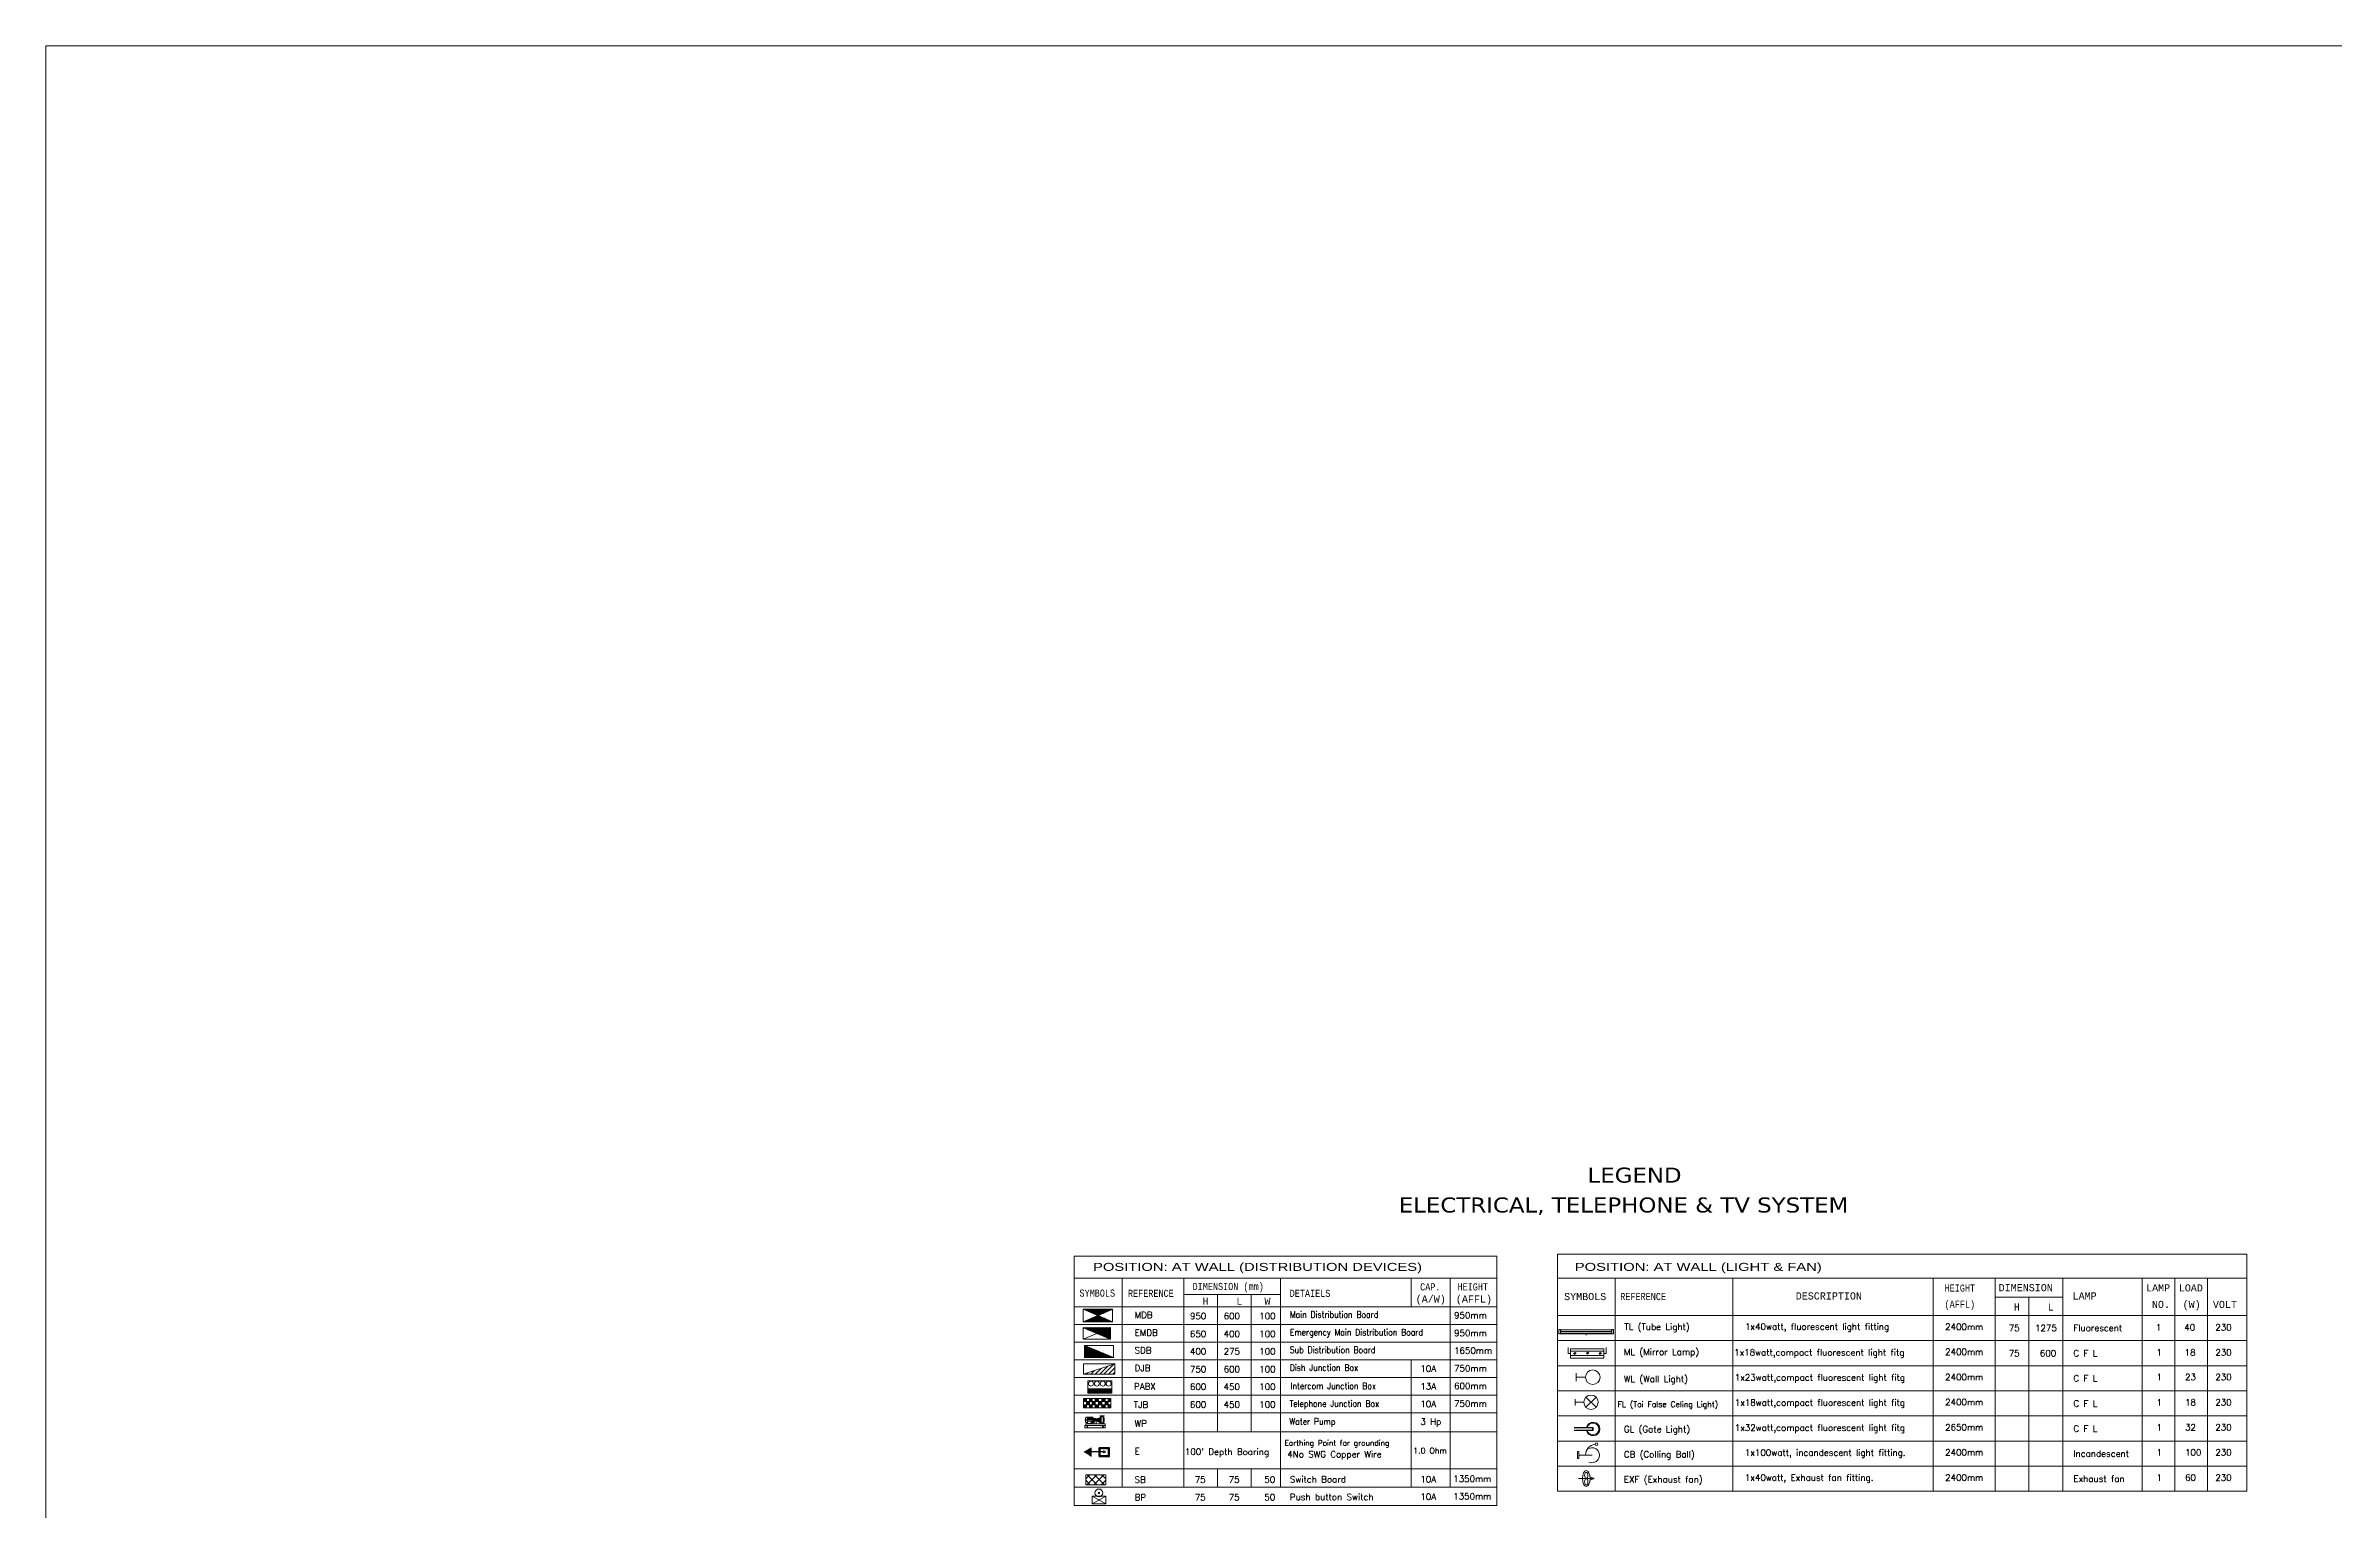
# Model space of a CAD drawing. Header units: inches. Extents: x 11797 to 20864, y -3008 to -1562.
# Drawn here: x 11797 to 12931, y -2287 to -1562 of the extents above; entities that cross this region are included whole.
import ezdxf

# ---------------------------------------------------------------- set-up
doc = ezdxf.new("R2010")
doc.units = ezdxf.units.IN
doc.header["$LTSCALE"] = 15
doc.header["$MEASUREMENT"] = 0
doc.linetypes.add('HIDDEN', pattern=[0.375, 0.25, -0.125])
doc.layers.get('0').update_dxf_attribs({"lineweight": 13})
for name, color, linetype, lineweight in [('AN-TEXT-LEVEL', 252, 'Continuous', 18), ('CONDUIT', 10, 'HIDDEN', 18), ('E-BP-Bell-Push', 190, 'Continuous', 18), ('E-CB-Calling-Bell', 1, 'Continuous', 18), ('E-CKT', 7, 'Continuous', 9), ('E-DJB Steel Box', 122, 'Continuous', 18), ('E-fixtur', 2, 'Continuous', 18), ('E-GL-Gate-Light', 134, 'Continuous', 18), ('E-MDB', 1, 'Continuous', 15), ('E-ML-Mirror-Light', 6, 'Continuous', 18), ('E-SB-Switch-Board', 5, 'Continuous', 18), ('E-Sub-Distrubtion board', 242, 'Continuous', 18), ('E-TJB Steel Box', 14, 'Continuous', 18), ('E-WALL-LIGHT', 4, 'Continuous', 18), ('E-WTL-Wall-Tube-Light', 6, 'Continuous', 18), ('E. FITTING3', 56, 'Continuous', 18), ('ELEC-FITTING', 118, 'Continuous', 20)]:
    doc.layers.add(name, color=color, linetype=linetype, lineweight=lineweight)
doc.layers.add('TEXT', color=5, linetype='Continuous')
doc.styles.add('DIM', font='arial.ttf', dxfattribs={"width": 0.8, "height": 5})
doc.styles.add('SIMPLEX', font='simplex.shx', dxfattribs={"width": 0.7})
doc.styles.add('TAHUMA', font='tahoma.ttf')
doc.styles.add('TEX', font='monotxt.shx', dxfattribs={"height": 12})

# ---------------------------------------------------------------- blocks, each defined once
blk = doc.blocks.new('*X26')
at = {"color": 0}
for p, q in [((10765.5, 16968.5), (10773.1, 16976.2)), ((10767.2, 16968.5), (10776.1, 16977.5)), ((10769, 16968.5), (10779.2, 16978.7)), ((10770.8, 16968.5), (10782.2, 16980)), ((10772.5, 16968.5), (10785.3, 16981.3)), ((10774.3, 16968.5), (10788.3, 16982.6)), ((10776.1, 16968.5), (10790.7, 16983.2)), ((10777.8, 16968.5), (10790.7, 16981.4)), ((10779.6, 16968.5), (10790.7, 16979.6)), ((10781.4, 16968.5), (10790.7, 16977.9)), ((10754.8, 16968.5), (10754.9, 16968.6)), ((10756.6, 16968.5), (10757.9, 16969.8)), ((10758.4, 16968.5), (10761, 16971.1)), ((10760.2, 16968.5), (10764, 16972.4)), ((10761.9, 16968.5), (10767, 16973.7)), ((10763.7, 16968.5), (10770.1, 16974.9)), ((10783.1, 16968.5), (10790.7, 16976.1)), ((10784.9, 16968.5), (10790.7, 16974.3)), ((10786.7, 16968.5), (10790.7, 16972.6)), ((10788.4, 16968.5), (10790.7, 16970.8)), ((10790.2, 16968.5), (10790.7, 16969))]:
    blk.add_line(p, q, dxfattribs=at)
blk = doc.blocks.new('SDB')
for p, q in [((0, -7.5), (17.9, 0)), ((0, -7.5), (0, 0)), ((0, 0), (17.9, 0)), ((17.9, 0), (17.9, -7.5)), ((0, -7.5), (17.9, -7.5))]:
    blk.add_line(p, q)
at = {"xscale": 0.5, "yscale": 0.5, "zscale": 0.5}
blk.add_blockref('*X26', (-5377.4, -8491.8), dxfattribs=at)
blk = doc.blocks.new('SW')
h = blk.add_hatch()
h.set_pattern_fill('ANSI37', color=256, scale=24, style=0)
h.set_pattern_definition([(45, (-59.5238, -1151.0284), (-2.12132, 2.12132), []), (135, (-59.5238, -1151.0284), (-2.12132, -2.12132), [])])
h.paths.add_polyline_path([(-24, -15.5), (-12, -15.5), (-12, -21.5), (-24, -21.5)])
for p, q in [((-24, -15.5), (-12, -15.5)), ((-24, -15.5), (-24, -21.5)), ((-24, -21.5), (-12, -21.5)), ((-12, -15.5), (-12, -21.5))]:
    blk.add_line(p, q)
blk = doc.blocks.new('A$C4DCB0E22')
at = {"layer": 'E-SB-Switch-Board', "xscale": 1.5, "yscale": 1.5, "zscale": 1.5, "rotation": 90.05046403147966}
blk.add_blockref('SW', (-23.3, 36), dxfattribs=at)
blk = doc.blocks.new('P')
h = blk.add_hatch()
h.set_pattern_fill('ANSI31', color=256, style=0)
h.set_pattern_definition([(45, (5262.17775, 6617.84506), (-0.0883883476, 0.0883883476), [])])
h.paths.add_polyline_path([(-3.1, -22.9), (9.7, -17.3), (-15.8, -17.3)])
h = blk.add_hatch()
h.set_pattern_fill('ANSI31', color=256, style=0)
h.set_pattern_definition([(315, (5262.17775, -6663.70471), (-0.0883883476, -0.0883883476), [])])
h.paths.add_polyline_path([(-3.1, -22.9), (9.7, -28.5), (-15.8, -28.5)])
for p, q in [((-3.1, -22.9), (-15.8, -17.3)), ((-15.8, -17.3), (9.7, -17.3)), ((-15.8, -28.5), (-15.8, -17.3)), ((-3.1, -22.9), (9.7, -17.3)), ((9.7, -17.3), (9.7, -28.5)), ((-15.8, -28.5), (-3.1, -22.9)), ((9.7, -28.5), (-15.8, -28.5)), ((-3.1, -22.9), (9.7, -28.5))]:
    blk.add_line(p, q)
blk = doc.blocks.new('*X50')
at = {"color": 0}
for p, q in [((10754.8, 16968.5), (10754.9, 16968.6)), ((10756.6, 16968.5), (10757.9, 16969.8)), ((10758.4, 16968.5), (10761, 16971.1)), ((10760.2, 16968.5), (10764, 16972.4)), ((10761.9, 16968.5), (10767, 16973.7)), ((10763.7, 16968.5), (10770.1, 16974.9)), ((10765.5, 16968.5), (10773.1, 16976.2)), ((10767.2, 16968.5), (10776.1, 16977.5)), ((10769, 16968.5), (10779.2, 16978.7)), ((10770.8, 16968.5), (10782.2, 16980)), ((10772.5, 16968.5), (10785.3, 16981.3)), ((10774.3, 16968.5), (10788.3, 16982.6)), ((10776.1, 16968.5), (10790.7, 16983.2)), ((10777.8, 16968.5), (10790.7, 16981.4)), ((10779.6, 16968.5), (10790.7, 16979.6)), ((10781.4, 16968.5), (10790.7, 16977.9)), ((10783.1, 16968.5), (10790.7, 16976.1)), ((10784.9, 16968.5), (10790.7, 16974.3)), ((10786.7, 16968.5), (10790.7, 16972.6)), ((10788.4, 16968.5), (10790.7, 16970.8)), ((10790.2, 16968.5), (10790.7, 16969))]:
    blk.add_line(p, q, dxfattribs=at)
blk = doc.blocks.new('WALL-LIGHT')
for p, q in [((-0.062, 0.259), (0.062, 0.259)), ((0, 0.114), (0, 0.259))]:
    blk.add_line(p, q)
blk.add_circle((0, 0), 0.114)
blk = doc.blocks.new('E-MIRROR')
for p, q in [((-19.37, 3.24, 10051), (-20.54, 3.24, 10051)), ((-20.54, 3.24, 10051), (-20.54, 0.63, 10051)), ((-2.08, 5.28, 10051), (-19.37, 5.28, 10051)), ((-19.37, 1.28, 10051), (-19.37, 5.28, 10051)), ((-19.37, 4.09, 10051), (-2.08, 4.09, 10051)), ((-19.37, 2.19, 10051), (-2.08, 2.19, 10051)), ((-2.08, 1.28, 10051), (-19.37, 1.28, 10051)), ((-18.21, 2.96), (-17.6, 3.58)), ((-17.97, 2.8, -10051), (-17.11, 3.68, -10051)), ((-17.53, 2.78), (-16.92, 3.4)), ((-11.61, 2.82), (-11, 3.44)), ((-11.38, 2.66, -10051), (-10.52, 3.55, -10051)), ((-10.94, 2.64), (-10.33, 3.27)), ((-4.95, 2.96), (-4.34, 3.58)), ((-4.71, 2.8, -10051), (-3.85, 3.68, -10051)), ((-4.27, 2.78), (-3.66, 3.4)), ((-2.08, 1.28, 10051), (-2.08, 5.28, 10051)), ((-2.08, 3.24, 10051), (-0.92, 3.24, 10051)), ((-0.92, 3.24, 10051), (-0.92, 0.63, 10051))]:
    blk.add_line(p, q)
blk = doc.blocks.new('A$C473D73AC')
at = {"ltscale": 2}
blk.add_line((248, 293), (248, 29), dxfattribs=at)
blk.add_lwpolyline([(176, 31), (315, 31), (315, 0), (176, 0)], close=True, dxfattribs=at)
blk.add_circle((28, 382), 28.4, dxfattribs=at)
for centre, major_axis, start_param, end_param in [((248, 382), (-155, 155), 0.914931, 2.35673), ((248, 293), (-107, 107), 3.49246, 7.503114)]:
    blk.add_ellipse(centre, major_axis=major_axis, ratio=1, start_param=start_param, end_param=end_param)
blk = doc.blocks.new('A$C28630CE7')
at = {"ltscale": 2}
for p, q in [((0, 1.3), (0, 5.2)), ((0, 5.2), (1.3, 5.2)), ((1.3, 1.3), (0, 1.3)), ((1.3, 5.2), (1.3, 1.3)), ((1.7, 4.6), (1.3, 4.6)), ((1.7, 3.6), (1.3, 3.6)), ((1.3, 1.3), (1.3, 1.8)), ((1.3, 1.8), (46.7, 1.8)), ((46.7, 1.3), (1.3, 1.3)), ((1.7, 3.4), (1.7, 4.8)), ((1.7, 4.8), (46.3, 4.8)), ((46.3, 3.4), (1.7, 3.4)), ((46.3, 3.4), (46.3, 4.8)), ((46.3, 4.6), (46.7, 4.6)), ((46.3, 3.6), (46.7, 3.6)), ((48, 5.2), (46.7, 5.2)), ((46.7, 5.2), (46.7, 1.3)), ((46.7, 1.8), (46.7, 1.3)), ((46.7, 1.3), (48, 1.3)), ((48, 1.3), (48, 5.2))]:
    blk.add_line(p, q, dxfattribs=at)
blk.add_line((24, 1.3), (24, 0))
blk = doc.blocks.new('motor')
at = {"layer": 'ELEC-FITTING', "linetype": 'Continuous', "ltscale": 30}
for p, q in [((25.1, 12.3), (-0.1, 12.3)), ((0, 0), (0, 3.7)), ((31.6, 3.7), (0, 3.7)), ((31.6, 0), (0, 0)), ((1.1, 9.5), (1.1, 15.1)), ((1.2, 3.7), (1.2, 6.2)), ((31.3, 6.2), (1.2, 6.2)), ((3.6, 16.8), (2.2, 16.8)), ((3.6, 7.8), (2.2, 7.8)), ((4.9, 3.1), (2.5, 3.1)), ((4.7, 3.1), (2.7, 2.7)), ((4.7, 2.7), (2.7, 2.3)), ((4.7, 2.7), (2.7, 2.7)), ((4.7, 2.3), (2.7, 1.9)), ((4.7, 2.3), (2.7, 2.3)), ((4.7, 1.9), (2.7, 1.5)), ((4.7, 1.9), (2.7, 1.9)), ((4.7, 1.5), (2.7, 1.2)), ((4.7, 1.5), (2.7, 1.5)), ((4.7, 1.2), (2.7, 0.8)), ((4.7, 1.2), (2.7, 1.2)), ((4.7, 0.8), (2.7, 0.4)), ((4.7, 0.8), (2.7, 0.8)), ((4.7, 0.4), (2.7, 0)), ((4.7, 0.4), (2.7, 0.4)), ((2.8, 6.2), (2.8, 6.9)), ((11.2, 6.9), (2.8, 6.9)), ((3.1, 1.8), (3.1, 1.8)), ((3.6, 7.8), (3.6, 16.8)), ((12, 16.5), (3.6, 16.5)), ((12, 16.3), (3.6, 16.3)), ((12, 15.5), (3.6, 15.5)), ((12, 14), (3.6, 14)), ((12, 10.6), (3.6, 10.6)), ((4, 9.1), (3.6, 9.1)), ((4, 8.3), (3.6, 8.3)), ((4, 8.1), (3.6, 8.1)), ((4, 9.4), (4, 6.9)), ((9.9, 9.4), (9.9, 6.9)), ((12, 9.1), (9.9, 9.1)), ((12, 8.3), (9.9, 8.3)), ((12, 8.1), (9.9, 8.1)), ((11.2, 6.2), (11.2, 6.9)), ((12, 8.1), (12, 16.5)), ((13, 9.7), (13, 14.9)), ((13.4, 13.5), (13, 13.5)), ((13.4, 11.1), (13, 11.1)), ((13.2, 13.1), (13.4, 13.1)), ((14.4, 12.7), (13.2, 12.7)), ((14.4, 11.9), (13.2, 11.9)), ((13.2, 11.5), (13.4, 11.5)), ((14.1, 14.6), (14.1, 6.2)), ((17.2, 14.6), (14.1, 14.6)), ((17.2, 14.4), (14.1, 14.4)), ((17.2, 13.6), (14.1, 13.6)), ((14.7, 13.1), (14.4, 13.1)), ((14.4, 11.5), (14.4, 13.1)), ((14.7, 11.5), (14.4, 11.5)), ((16.5, 13.5), (14.7, 13.5)), ((14.7, 11.1), (14.7, 13.5)), ((16.5, 11.1), (14.7, 11.1)), ((15.3, 11.1), (15.3, 13.5)), ((16, 11.1), (16, 13.5)), ((16.5, 11.1), (16.5, 13.5)), ((16.9, 13.1), (16.5, 13.1)), ((16.9, 11.5), (16.5, 11.5)), ((16.9, 11.5), (16.9, 13.1)), ((18, 12.7), (16.9, 12.7)), ((18, 11.9), (16.9, 11.9)), ((17.2, 14.6), (17.2, 6.2)), ((18.4, 13.5), (18, 13.5)), ((18, 11), (18, 13.5)), ((18.4, 11), (18, 11)), ((23.7, 16.4), (20.8, 14.7)), ((23.7, 8.1), (20.8, 9.9)), ((22.9, 15), (21.4, 14.7)), ((22.9, 9.6), (21.4, 9.9)), ((30.1, 6.8), (23, 6.8)), ((23, 6.8), (23, 6.2)), ((29.7, 19), (23.6, 19)), ((23.6, 18.4), (23.6, 19)), ((29.7, 18.4), (23.6, 18.4)), ((24.2, 6.8), (25.1, 7.7)), ((25.1, 16.4), (24.3, 16.4)), ((25.1, 8.1), (24.3, 8.1)), ((24.5, 18.1), (24.5, 18.4)), ((28.8, 18.1), (24.5, 18.1)), ((25.1, 6.8), (25.1, 18.1)), ((28.2, 7.7), (25.1, 7.7)), ((26.7, 7.2), (26.7, 7.7)), ((26.7, 3.1), (26.7, 3.7)), ((26.7, 3.7), (29.2, 3.7)), ((29.2, 3.1), (26.7, 3.1)), ((28.9, 3.1), (27, 2.7)), ((28.9, 2.7), (27, 2.7)), ((28.9, 2.7), (27, 2.3)), ((28.9, 2.3), (27, 2.3)), ((28.9, 2.3), (27, 1.9)), ((28.9, 1.9), (27, 1.9)), ((28.9, 1.9), (27, 1.5)), ((28.9, 1.5), (27, 1.5)), ((28.9, 1.5), (27, 1.2)), ((28.9, 1.2), (27, 1.2)), ((28.9, 1.2), (27, 0.8)), ((28.9, 0.8), (27, 0.8)), ((28.9, 0.8), (27, 0.4)), ((28.9, 0.4), (27, 0.4)), ((28.9, 0.4), (27, 0)), ((27.3, 1.8), (27.3, 1.8)), ((28.2, 6.8), (28.2, 18.1)), ((29.3, 14.1), (28.2, 14.1)), ((29.3, 10.5), (28.2, 10.5)), ((29.1, 6.8), (28.2, 7.7)), ((28.8, 18.1), (28.8, 18.4)), ((29.2, 3.7), (29.2, 3.1)), ((29.3, 8.9), (29.3, 15.7)), ((29.9, 15.7), (29.3, 15.7)), ((29.9, 8.9), (29.3, 8.9)), ((29.7, 19), (29.7, 18.4)), ((29.9, 8.9), (29.9, 15.7)), ((30.1, 6.2), (30.1, 6.8)), ((31.3, 3.7), (31.3, 6.2)), ((31.6, 0), (31.6, 3.7))]:
    blk.add_line(p, q, dxfattribs=at)
for points in [[(2.5, 3.1), (2.5, 3.7), (4.9, 3.7), (4.9, 3.1)], [(13.2, 11.5), (13.2, 13.1)], [(13.4, 11.1), (13.4, 13.5)], [(21.4, 9.9), (21.4, 14.7)], [(22.9, 9.6), (22.9, 15)]]:
    blk.add_lwpolyline(points, dxfattribs=at)
for points in [[(18.4, 11), (18.4, 13.5, -0.414214), (18.5, 13.6), (20.2, 14.7), (20.2, 9.9), (18.5, 10.9, -0.414214)], [(20.8, 9.8), (20.8, 14.8, 0.414214), (20.7, 14.9), (20.5, 14.9), (20.5, 9.7), (20.7, 9.7, 0.414214)], [(23.7, 8.1), (23.7, 16.5, -0.414214), (23.8, 16.6), (23.9, 16.6), (23.9, 7.9), (23.8, 7.9, -0.414214)], [(24.3, 7.8), (24.3, 16.7, 0.414214), (24.1, 16.8), (24, 16.8, 0.414214), (23.9, 16.7), (23.9, 7.8, 0.414214), (24, 7.7), (24.1, 7.7, 0.414214)]]:
    blk.add_lwpolyline(points, format="xyb", close=True, dxfattribs=at)
for centre, radius, start, end in [((2.9, 15.1), 1.78, 114.5294, 180), ((2.9, 9.5), 1.78, 180, 245.4706), ((11.2, 14.9), 1.78, 0, 65.4071), ((11.2, 9.7), 1.78, 294.5929, 0), ((26.7, 15.1), 2.22, 46.174, 133.826), ((26.7, 9.9), 2.22, 226.174, 313.826)]:
    blk.add_arc(centre, radius, start, end, dxfattribs=at)
blk = doc.blocks.new('E-GATE-LIGHT')
at = {"ltscale": 0.5}
for p, q in [((40, -9.9), (40, -28)), ((40.4, -10.4), (40.4, -28)), ((42.6, -10.4), (42.6, -28)), ((43, -9.9), (43, -28))]:
    blk.add_line(p, q, dxfattribs=at)
for p, q in [((40, -9.9), (43, -9.9)), ((40.4, -10.4), (42.6, -10.4))]:
    blk.add_line(p, q)
for radius in [6.53, 6.53, 5.68]:
    blk.add_arc((41.5, -9.9), radius, 283.3398, 256.7631, dxfattribs=at)
blk = doc.blocks.new('EXF')
at = {"layer": 'E-fixtur', "color": 196, "ltscale": 5}
for q in [(-0.255, 0), (0.122, 0.055), (0.122, -0.055)]:
    blk.add_line((0.255, 0), q, dxfattribs=at)
at = {"layer": 'E-fixtur', "color": 6, "extrusion": (0, 0, -1)}
blk.add_ellipse((-0.002, 0), major_axis=(0, 0.267), ratio=0.472522, dxfattribs=at)
at = {"layer": 'E-fixtur', "color": 200, "ltscale": 5}
blk.add_ellipse((-0.002, 0.107), major_axis=(0, 0.107), ratio=0.528937, start_param=3.141593, end_param=9.424778, dxfattribs=at)
at = {"layer": 'E-fixtur', "color": 200, "ltscale": 5, "extrusion": (0, 0, -1)}
blk.add_ellipse((-0.002, -0.107), major_axis=(0, 0.107), ratio=0.528937, dxfattribs=at)

msp = doc.modelspace()

# ---------------------------------------------------------------- hatches: boundary and pattern name
at = {"layer": 'CONDUIT', "linetype": 'ByBlock', "lineweight": 25}
h = msp.add_hatch(dxfattribs=at)
h.set_pattern_fill('BRICK', color=256, scale=0.4225, angle=-90, style=0)
h.set_pattern_definition([(270, (13140.05347, 1223.66912), (0.105625, -3e-17), []), (360, (13140.05347, 1223.66912), (8e-17, 0.21125), [0.105625, -0.105625]), (360, (13140.05347, 1223.5635), (8e-17, 0.21125), [-0.105625, 0.105625])])
h.paths.add_polyline_path([(12324.2, -2260.7), (12324.2, -2256.4), (12319.1, -2256.4), (12319.1, -2258.5), (12319.5, -2258.5), (12319.5, -2256.8), (12323.8, -2256.8), (12323.8, -2260.2), (12319.5, -2260.2), (12319.5, -2258.5), (12319.1, -2258.5), (12319.1, -2260.7)])
at = {"layer": 'E-TJB Steel Box'}
h = msp.add_hatch(color=256, dxfattribs=at)
h.paths.add_polyline_path([(12312.8, -2232), (12311.4, -2232), (12311.4, -2233.5), (12312.8, -2233.6)])
h.paths.add_polyline_path([(12315.7, -2232), (12314.3, -2232), (12314.3, -2233.6), (12315.7, -2233.6)])
h.paths.add_polyline_path([(12318.8, -2232), (12317.1, -2232), (12317.1, -2233.6), (12318.8, -2233.6)])
h.paths.add_polyline_path([(12322.1, -2232), (12320.5, -2232), (12320.5, -2233.6), (12322.1, -2233.6)])
h = msp.add_hatch(color=256, dxfattribs=at)
h.paths.add_polyline_path([(12323.6, -2233.6), (12325, -2233.6), (12325, -2232), (12323.6, -2232)])
h.paths.add_polyline_path([(12323.6, -2236.6), (12325, -2236.6), (12325, -2235.1), (12323.6, -2235.1)])
h = msp.add_hatch(color=256, dxfattribs=at)
h.paths.add_polyline_path([(12312.8, -2235.1), (12311.4, -2235.1), (12311.4, -2236.6), (12312.8, -2236.6)])
h.paths.add_polyline_path([(12315.7, -2235.1), (12314.3, -2235.1), (12314.3, -2236.6), (12315.7, -2236.6)])
h.paths.add_polyline_path([(12318.8, -2235.1), (12317.1, -2235.1), (12317.1, -2236.6), (12318.8, -2236.6)])
h.paths.add_polyline_path([(12322.1, -2235.1), (12320.5, -2235.1), (12320.5, -2236.6), (12322.1, -2236.6)])
h = msp.add_hatch(color=256, dxfattribs=at)
h.paths.add_polyline_path([(12323.6, -2233.6), (12322.1, -2233.6), (12322.1, -2235.1), (12323.6, -2235.1)])
h.paths.add_polyline_path([(12320.5, -2233.6), (12318.8, -2233.6), (12318.8, -2235.1), (12320.5, -2235.1)])
h.paths.add_polyline_path([(12315.7, -2235.1), (12317.1, -2235.1), (12317.1, -2233.6), (12315.7, -2233.6)])
h.paths.add_polyline_path([(12312.8, -2235.1), (12314.3, -2235.1), (12314.3, -2233.6), (12312.8, -2233.6)])

# ---------------------------------------------------------------- linework, layer by layer
at = {"layer": 'AN-TEXT-LEVEL'}
for p, q in [((12315.6, -2284.3), (12315.6, -2283.1)), ((12320, -2284.3), (12320.7, -2284.3))]:
    msp.add_line(p, q, dxfattribs=at)
at = {"layer": 'CONDUIT', "linetype": 'ByBlock', "lineweight": 25}
for p, q in [((12311.7, -2258.4), (12311.7, -2258.6)), ((12312.1, -2258.2), (12312.1, -2258.8)), ((12312.5, -2258), (12312.5, -2259.1)), ((12312.9, -2257.7), (12312.9, -2259.3)), ((12313.4, -2257.5), (12313.4, -2259.6)), ((12313.8, -2257.2), (12313.8, -2259.8)), ((12314.2, -2257), (12314.2, -2260.1)), ((12314.6, -2256.8), (12314.6, -2260.4)), ((12315.1, -2256.5), (12315.1, -2260.7)), ((12321.1, -2258.5), (12315.1, -2258.5))]:
    msp.add_line(p, q, dxfattribs=at)
for points in [[(12324.2, -2256.4), (12319.1, -2256.4), (12319.1, -2260.7), (12324.2, -2260.7)], [(12323.8, -2256.8), (12319.5, -2256.8), (12319.5, -2260.2), (12323.8, -2260.2)]]:
    msp.add_lwpolyline(points, close=True, dxfattribs=at)
msp.add_circle((12321.6, -2258.5), 0.509, dxfattribs=at)
at = {"layer": 'E-BP-Bell-Push', "color": 200}
for p, q in [((12315.6, -2280.5), (12322.5, -2284.3)), ((12322.5, -2280.5), (12315.6, -2284.3)), ((12315.6, -2280.5), (12315.6, -2284.3)), ((12322.5, -2280.5), (12315.6, -2280.5)), ((12315.6, -2284.3), (12322.5, -2284.3)), ((12322.5, -2284.3), (12322.5, -2280.5))]:
    msp.add_line(p, q, dxfattribs=at)
msp.add_circle((12319, -2278.8), 1.92, dxfattribs=at)
for start, end in [(0.0177, 180.0177), (180.0177, 0.0177)]:
    msp.add_arc((12319, -2278.8), 0.288, start, end, dxfattribs=at)
at = {"layer": 'E-DJB Steel Box'}
for p, q in [((12311.4, -2220), (12326.9, -2214.8)), ((12311.4, -2214.8), (12311.4, -2220)), ((12326.9, -2214.8), (12311.4, -2214.8)), ((12311.4, -2220), (12326.9, -2220)), ((12313.6, -2219.3), (12312.9, -2220)), ((12316.8, -2218.2), (12315, -2220)), ((12320.1, -2217.1), (12317.2, -2220)), ((12323.4, -2216), (12319.4, -2220)), ((12326.6, -2214.9), (12321.5, -2220)), ((12326.9, -2216.8), (12323.7, -2220)), ((12326.9, -2219), (12325.9, -2220)), ((12326.9, -2220), (12326.9, -2214.8))]:
    msp.add_line(p, q, dxfattribs=at)
at = {"layer": 'E-fixtur', "color": 1}
for p, q in [((12306.7, -2161.6), (12516, -2161.6)), ((12306.7, -2161.6), (12306.7, -2285.1)), ((12516, -2285.1), (12516, -2161.6)), ((12546.2, -2160.5), (12546.2, -2278)), ((12546.2, -2160.5), (12887.5, -2160.5)), ((12887.5, -2160.5), (12887.5, -2278)), ((12306.7, -2285.1), (12516, -2285.1)), ((12546.2, -2278), (12887.5, -2278))]:
    msp.add_line(p, q, dxfattribs=at)
at = {"layer": 'E-fixtur', "color": 36}
for p, q in [((12306.7, -2172.5), (12516, -2172.5)), ((12330.6, -2276), (12330.6, -2172.5)), ((12361, -2276), (12361, -2172.5)), ((12409, -2276), (12409, -2172.5)), ((12473.7, -2186.6), (12473.7, -2172.5)), ((12493, -2276), (12493, -2172.5)), ((12546.2, -2172.4), (12887.5, -2172.4)), ((12574.7, -2172.4), (12574.7, -2190.9)), ((12633, -2172.4), (12633, -2278)), ((12732.2, -2172.4), (12732.2, -2278)), ((12762.8, -2172.4), (12762.8, -2278)), ((12796.3, -2172.4), (12796.3, -2278)), ((12835.7, -2172.4), (12835.7, -2278)), ((12851.9, -2172.4), (12851.9, -2278)), ((12868.1, -2172.4), (12868.1, -2278)), ((12306.7, -2186.6), (12516, -2186.6)), ((12361, -2180.5), (12409, -2180.5)), ((12377.7, -2180.5), (12377.7, -2248.6)), ((12394.5, -2180.5), (12394.5, -2248.6)), ((12762.8, -2181.9), (12796.3, -2181.9)), ((12779.5, -2181.9), (12779.5, -2278)), ((12306.7, -2195.4), (12516, -2195.4)), ((12546.2, -2190.9), (12887.5, -2190.9)), ((12574.7, -2190.9), (12574.7, -2278)), ((12306.7, -2204.1), (12516, -2204.1)), ((12546.2, -2203.3), (12887.5, -2203.3)), ((12306.7, -2212.9), (12516, -2212.9)), ((12473.7, -2276), (12473.7, -2212.9)), ((12546.2, -2215.8), (12887.5, -2215.8)), ((12306.7, -2221.6), (12516, -2221.6)), ((12306.7, -2230.4), (12516, -2230.4)), ((12546.2, -2228.2), (12887.5, -2228.2)), ((12306.7, -2239.1), (12516, -2239.1)), ((12546.2, -2240.6), (12887.5, -2240.6)), ((12306.7, -2248.6), (12516, -2248.6)), ((12546.2, -2253.1), (12887.5, -2253.1)), ((12546.2, -2265.5), (12887.5, -2265.5)), ((12306.7, -2266.9), (12516, -2266.9)), ((12306.7, -2276), (12516, -2276)), ((12377.7, -2266.9), (12377.7, -2276)), ((12394.5, -2267.1), (12394.5, -2276))]:
    msp.add_line(p, q, dxfattribs=at)
at = {"layer": 'E-fixtur'}
msp.add_lwpolyline([(11797.5, -3007.6), (20863.9, -3007.6), (20863.9, -1561.9), (11797.5, -1561.9)], close=True, dxfattribs=at)
at = {"layer": 'E-Sub-Distrubtion board', "color": 3}
for p, q in [((12311.3, -2197), (12324.8, -2202.6)), ((12311.3, -2197), (12311.3, -2202.6)), ((12311.3, -2197), (12324.8, -2197)), ((12311.3, -2202.6), (12324.8, -2197)), ((12324.8, -2197), (12324.8, -2202.6)), ((12311.3, -2202.6), (12324.8, -2202.6))]:
    msp.add_line(p, q, dxfattribs=at)
at = {"layer": 'E-TJB Steel Box'}
for p, q in [((12311.4, -2232), (12311.4, -2236.6)), ((12325, -2232), (12311.4, -2232)), ((12312.8, -2232), (12312.8, -2236.6)), ((12314.3, -2232), (12314.3, -2236.6)), ((12315.7, -2232), (12315.7, -2236.7)), ((12317.1, -2232), (12317.1, -2236.7)), ((12318.8, -2232), (12318.8, -2236.6)), ((12320.5, -2232), (12320.5, -2236.7)), ((12322.1, -2232), (12322.1, -2236.7)), ((12323.6, -2232), (12323.6, -2236.6)), ((12325, -2236.6), (12325, -2232)), ((12311.4, -2233.5), (12325, -2233.6)), ((12311.4, -2235.1), (12325, -2235.1)), ((12311.4, -2236.6), (12325, -2236.6))]:
    msp.add_line(p, q, dxfattribs=at)
at = {"layer": 'E-WALL-LIGHT', "color": 1}
for p, q in [((12554.8, -2232.4), (12554.8, -2235.5)), ((12560.2, -2236.4), (12565.3, -2231.4)), ((12565.3, -2236.4), (12560.2, -2231.4)), ((12559.2, -2233.9), (12554.8, -2233.9))]:
    msp.add_line(p, q, dxfattribs=at)
msp.add_circle((12562.7, -2233.9), 3.56, dxfattribs=at)
at = {"layer": 'E. FITTING3', "ltscale": 0.5}
for p, q in [((12325.4, -2227.3), (12313.5, -2227.3)), ((12325.4, -2227.6), (12313.5, -2227.6)), ((12325.4, -2227.8), (12313.5, -2227.8)), ((12325.4, -2228.1), (12313.5, -2228.1)), ((12325.4, -2228.3), (12313.5, -2228.3)), ((12325.4, -2228.5), (12313.5, -2228.5)), ((12325.4, -2228.8), (12313.5, -2228.8)), ((12325.4, -2229.1), (12313.5, -2229.1))]:
    msp.add_line(p, q, dxfattribs=at)
msp.add_lwpolyline([(12325.4, -2223.3), (12325.4, -2229.4), (12313.5, -2229.4), (12313.5, -2223.3)], close=True, dxfattribs=at)
for centre in [(12315.1, -2224.7), (12318, -2224.7), (12320.9, -2224.7), (12323.8, -2224.7)]:
    msp.add_circle(centre, 1.24, dxfattribs=at)

# ---------------------------------------------------------------- block references
at = {"layer": 'E-CB-Calling-Bell', "xscale": 0.02470103999075945, "yscale": 0.0247010399998544, "zscale": 0.02470104, "rotation": 270}
msp.add_blockref('A$C473D73AC', (12556, -2254), dxfattribs=at)
at = {"layer": 'E-fixtur', "xscale": 14.92688432112482, "yscale": 14.92688432112664, "zscale": 14.92688432112601}
msp.add_blockref('EXF', (12560.4, -2271.7), dxfattribs=at)
at = {"layer": 'E-GL-Gate-Light', "xscale": 0.5194689521812528, "yscale": 0.5194689521786131, "zscale": 0.5194689521812528, "rotation": 269.8942699295785}
msp.add_blockref('E-GATE-LIGHT', (12568.9, -2225.6), dxfattribs=at)
at = {"layer": 'E-MDB', "xscale": 0.5697957520278578, "yscale": 0.5697957520342243, "zscale": 0.5697957520278578}
msp.add_blockref('P', (12320.2, -2177.9), dxfattribs=at)
at = {"layer": 'E-ML-Mirror-Light', "xscale": 0.9545574529511214, "yscale": 1.145468943567721, "zscale": 0.9545574529664009, "rotation": 180}
msp.add_blockref('E-MIRROR', (12550.6, -2206, -9602.4), dxfattribs=at)
at = {"layer": 'E-SB-Switch-Board', "xscale": -0.5506447733314417, "yscale": 0.5506447733314417, "zscale": 0.5506447733282025, "rotation": 90}
msp.add_blockref('A$C4DCB0E22', (12322.4, -2269.8), dxfattribs=at)
at = {"layer": 'E-Sub-Distrubtion board', "color": 3, "xscale": -0.3768515974536502, "yscale": 0.3768515974570619, "zscale": 0.3768515974565281, "rotation": 179.9983769500013}
msp.add_blockref('*X50', (8258.5, 4197.8), dxfattribs=at)
at = {"layer": 'E-Sub-Distrubtion board', "xscale": -0.7984329450082441, "yscale": 0.7984329450064251, "zscale": 0.7984329450061678}
msp.add_blockref('SDB', (12326.2, -2205.7), dxfattribs=at)
at = {"layer": 'E-WALL-LIGHT', "xscale": 31.8987708447039, "yscale": 31.89877068052374, "zscale": 31.89877084477114, "rotation": 90}
msp.add_blockref('WALL-LIGHT', (12563.6, -2221.5), dxfattribs=at)
at = {"layer": 'E-WTL-Wall-Tube-Light', "xscale": 0.5623540249289363, "yscale": 0.5623540249289363, "zscale": 0.5623540249289363}
msp.add_blockref('A$C28630CE7', (12546.8, -2200.7), dxfattribs=at)
at = {"layer": 'TEXT', "ltscale": 2, "xscale": 0.3188147672954074, "yscale": 0.3188147672954074, "zscale": 0.3188147672954074}
msp.add_blockref('motor', (12312.1, -2246.6), dxfattribs=at)

# ---------------------------------------------------------------- texts
at = {"layer": 'E-CKT', "color": 5, "style": 'TAHUMA', "width": 1.286268}
for s, height, p in [('LEGEND', 7.46, (12561, -2125.1)), ('ELECTRICAL, TELEPHONE & TV SYSTEM', 7.462, (12467.5, -2139.9))]:
    msp.add_text(s, height=height, dxfattribs=at).set_placement(p)
at = {"layer": 'E-fixtur', "color": 7}
for s, height, style, width, p in [('POSITION: AT WALL (DISTRIBUTION DEVICES)', 3.936, 'DIM', 1.330194, (12316.1, -2168.8)), ('POSITION: AT WALL (LIGHT & FAN)', 3.936, 'DIM', 1.330194, (12554.7, -2168.8)), ('Main Distribution Board', 3.149, 'SIMPLEX', 0.881614, (12413.6, -2192)), ('Emergency Main Distribution Board', 3.149, 'SIMPLEX', 0.881614, (12413.6, -2200.8)), ('Sub Distribution Board', 3.149, 'SIMPLEX', 0.881614, (12413.6, -2209.5)), ('Dish Junction Box', 3.149, 'SIMPLEX', 0.881614, (12413.6, -2218.3)), ('Intercom Junction Box', 3.149, 'SIMPLEX', 0.881614, (12413.9, -2227.4)), ('Telephone Junction Box', 3.149, 'SIMPLEX', 0.881614, (12413.4, -2236.2)), ('Water Pump', 3.15, 'SIMPLEX', 0.881614, (12413.4, -2245))]:
    msp.add_text(s, height=height, dxfattribs=dict(at, style=style, width=width)).set_placement(p)
at = {"layer": 'E-fixtur', "color": 7, "ltscale": 10, "style": 'TEX'}
for s, height, width, p in [('DIMENSION (mm)', 3.542, 0.822133, (12365.4, -2178.3)), ('CAP.', 3.54, 0.822133, (12478.1, -2178.5)), ('HEIGHT', 3.54, 0.822133, (12496.6, -2178.5)), ('HEIGHT', 3.54, 0.822133, (12737.8, -2179.1)), ('DIMENSION', 3.54, 0.972583, (12764.6, -2178.9)), ('LAMP', 3.54, 0.972583, (12837.6, -2179)), ('LOAD', 3.54, 0.972583, (12853.8, -2179)), ('SYMBOLS', 3.54, 0.822133, (12309.4, -2181.6)), ('REFERENCE', 3.54, 0.822133, (12333.4, -2181.7)), ('H', 3.54, 0.972583, (12370.3, -2185.6)), ('L', 3.54, 0.972583, (12387.1, -2185.6)), ('W', 3.54, 0.972583, (12401, -2185.6)), ('DETAIELS', 3.54, 0.822133, (12413.5, -2181.7)), ('(A/W)', 3.54, 0.972583, (12475.9, -2184.5)), ('(AFFL)', 3.54, 0.972583, (12495.8, -2184.5)), ('SYMBOLS', 3.54, 0.972583, (12549.4, -2183.3)), ('REFERENCE', 3.54, 0.822133, (12577.2, -2183.3)), ('DESCRIPTION', 3.542, 0.972583, (12664.1, -2183)), ('(AFFL)', 3.54, 0.822133, (12737.8, -2187.1)), ('H', 3.54, 0.972583, (12772.1, -2188.5)), ('L', 3.54, 0.972583, (12788.9, -2188.5)), ('LAMP', 3.54, 0.972583, (12801.2, -2183)), ('NO.', 3.54, 0.972583, (12840.5, -2187.2)), ('(W)', 3.54, 0.972583, (12855.7, -2187.2)), ('VOLT', 3.54, 0.972583, (12870.7, -2187.2))]:
    msp.add_text(s, height=height, dxfattribs=dict(at, width=width)).set_placement(p)
at = {"layer": 'E-fixtur', "color": 7, "style": 'SIMPLEX'}
for s, height, p in [('MDB', 3.15, (12336.7, -2192.2)), ('EMDB', 3.15, (12336.7, -2201)), ('950', 3.15, (12364.1, -2192.8)), ('650', 3.15, (12364.1, -2201.6)), ('400', 3.15, (12380.8, -2201.6)), ('600', 3.15, (12380.8, -2192.8)), ('100', 3.15, (12398.4, -2192.8)), ('100', 3.15, (12398.4, -2201.6)), ('950mm', 3.15, (12494.9, -2192.4)), ('950mm', 3.15, (12494.9, -2201.2)), ('TL (Tube Light)', 3.149, (12579.2, -2198.1)), ('1x40watt, fluorescent light fitting', 3.149, (12639, -2198)), ('2400mm', 3.15, (12738.1, -2198.1)), ('75', 3.15, (12769.6, -2198.7)), ('1275', 3.15, (12782.6, -2198.7)), ('Fluorescent', 3.149, (12801.6, -2198.7)), ('1', 3.15, (12842.5, -2198.4)), ('40', 3.15, (12856.5, -2198.4)), ('230', 3.15, (12871.9, -2198.4)), ('SDB', 3.15, (12336.7, -2209.7)), ('400', 3.15, (12364.1, -2210.3)), ('275', 3.15, (12380.8, -2210.3)), ('100', 3.15, (12398.4, -2210.3)), ('1650mm', 3.15, (12494.9, -2209.9)), ('ML (Mirror Lamp)', 3.149, (12579, -2210.5)), ('1x18watt,compact fluorescent light fitg', 3.149, (12633.6, -2210.8)), ('2400mm', 3.15, (12738.1, -2210.5)), ('75', 3.15, (12769.6, -2211.2)), ('600', 3.15, (12785, -2211.2)), ('C F L', 3.15, (12801.6, -2211.2)), ('1', 3.15, (12842.7, -2210.8)), ('18', 3.15, (12856.7, -2210.8)), ('230', 3.15, (12871.9, -2210.8)), ('DJB', 3.15, (12336.7, -2218.5)), ('750', 3.15, (12364.1, -2219.1)), ('600', 3.15, (12380.8, -2219.1)), ('100', 3.15, (12398.4, -2219.1)), ('10A', 3.15, (12478.2, -2218.8)), ('750mm', 3.15, (12494.9, -2218.7)), ('WL (Wall Light)', 3.149, (12579, -2223.9)), ('1x23watt,compact fluorescent light fitg', 3.149, (12633.9, -2223.2)), ('2400mm', 3.15, (12738.1, -2223)), ('C F L ', 3.15, (12801.6, -2223.6)), ('1', 3.15, (12842.8, -2223)), ('23', 3.15, (12856.9, -2223)), ('230', 3.15, (12871.9, -2223)), ('PABX', 3.15, (12336.4, -2227.6)), ('600', 3.15, (12364.1, -2227.8)), ('450', 3.15, (12380.8, -2227.8)), ('100', 3.15, (12398.4, -2227.8)), ('13A', 3.15, (12478.2, -2227.6)), ('600mm', 3.15, (12494.9, -2227.4)), ('1x18watt,compact fluorescent light fitg', 3.149, (12633.9, -2235.6)), ('2400mm', 3.15, (12738.1, -2235.4)), ('1', 3.15, (12842.8, -2235.5)), ('18', 3.15, (12856.9, -2235.5)), ('230', 3.15, (12871.9, -2235.5)), ('TJB', 3.15, (12336.3, -2236.7)), ('WP', 3.15, (12336.7, -2246)), ('600', 3.15, (12364.1, -2236.6)), ('450', 3.15, (12380.8, -2236.6)), ('100', 3.15, (12398.4, -2236.6)), ('3 Hp', 3.15, (12478.2, -2245.1)), ('10A', 3.15, (12478.2, -2236.3)), ('750mm', 3.15, (12494.9, -2236.2)), ('FL (Toi False Celing Light)', 2.777, (12575.9, -2236.3)), ('C F L ', 3.15, (12801.6, -2236.1)), ('Earthing Point for grounding', 2.677, (12410.9, -2255.4)), ('GL (Gate Light)', 3.149, (12579, -2248.8)), ('1x32watt,compact fluorescent light fitg', 3.149, (12633.9, -2248.1)), ('2650mm', 3.15, (12738.1, -2247.9)), ('C F L ', 3.15, (12801.6, -2248.5)), ('1', 3.15, (12842.8, -2247.9)), ('32', 3.15, (12856.9, -2247.9)), ('230', 3.15, (12871.9, -2247.9)), ('E', 3.15, (12336.7, -2259.7)), ("100' Depth Boaring", 3.149, (12361.6, -2260)), ('4No SWG Copper Wire', 3.149, (12412.3, -2261.2)), ('1.0 Ohm', 2.83, (12474.7, -2259.3)), ('CB (Colling Ball)', 3.149, (12579, -2261.3)), ('1x100watt, incandescent light fitting.', 3.149, (12638.9, -2260.4)), ('2400mm', 3.15, (12738.1, -2260.3)), ('Incandescent', 3.149, (12801.6, -2260.9)), ('1', 3.15, (12842.8, -2260.3)), ('100', 3.15, (12856.9, -2260.3)), ('230', 3.15, (12871.9, -2260.3)), ('SB', 3.15, (12336.7, -2273.8)), ('75', 3.15, (12366.5, -2273.8)), ('75', 3.15, (12383.3, -2273.8)), ('50', 3.15, (12400.9, -2273.8)), ('Switch Board', 3.149, (12413.6, -2273.7)), ('10A', 3.15, (12478.2, -2273.6)), ('1350mm', 3.15, (12494.5, -2273.4)), ('EXF (Exhaust fan)', 3.149, (12579, -2273.7)), ('1x40watt, Exhaust fan fitting.', 3.149, (12638.9, -2272.8)), ('2400mm', 3.15, (12738.1, -2272.8)), ('Exhaust fan', 3.149, (12801.6, -2273.4)), ('1', 3.15, (12842.8, -2272.8)), ('60', 3.15, (12856.9, -2272.8)), ('230', 3.15, (12871.9, -2272.8)), ('BP', 3.15, (12336.7, -2282.5)), ('75', 3.15, (12366.5, -2282.5)), ('75', 3.15, (12383.3, -2282.5)), ('50', 3.15, (12400.9, -2282.5)), ('Push button Switch', 3.149, (12413.6, -2282.4)), ('10A', 3.15, (12478.2, -2282.3)), ('1350mm', 3.15, (12494.5, -2282.1))]:
    msp.add_text(s, height=height, dxfattribs=at).set_placement(p)

doc.saveas('drawing.dxf')
